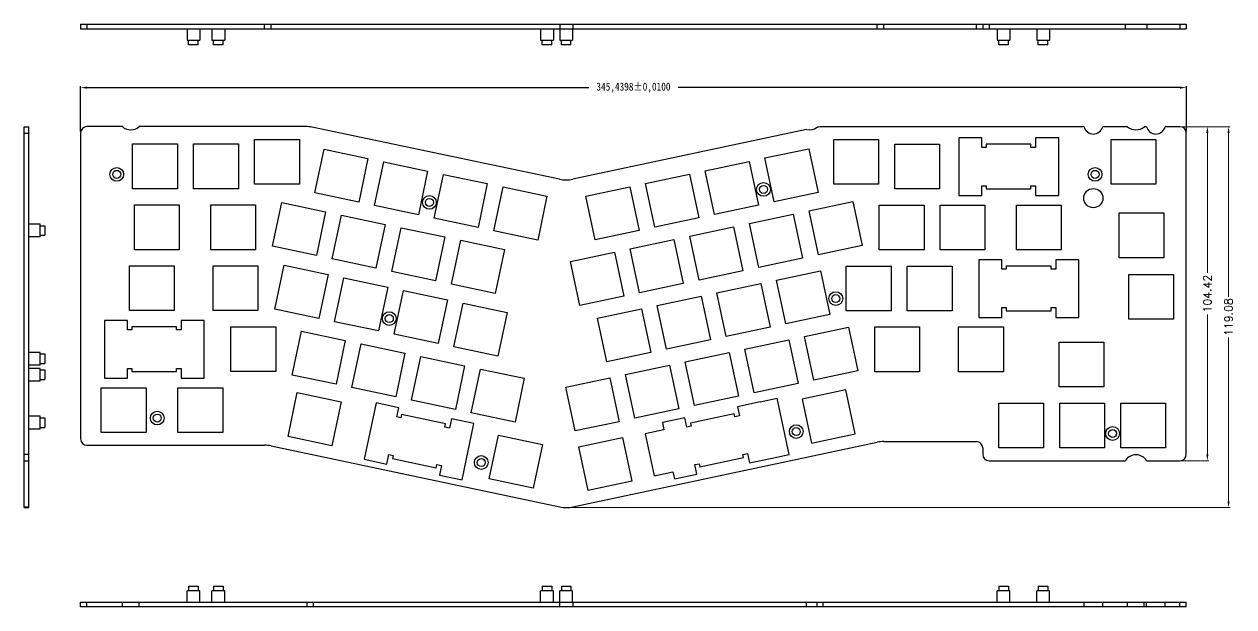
# Model space of a CAD drawing. Header units: millimetres. Extents: x 1368 to 3968, y 1434 to 1891.
# Drawn here: x 1367.7 to 1745.6, y 1666.9 to 1849 of the extents above; entities that cross this region are included whole.
import ezdxf

# ---------------------------------------------------------------- set-up
doc = ezdxf.new("R2010")
doc.units = ezdxf.units.MM
doc.header["$LTSCALE"] = 30.734
doc.header["$PDMODE"] = 3
doc.header["$PDSIZE"] = 8
doc.layers.get('0').update_dxf_attribs({"linetype": 'CONTINUOUS'})
doc.layers.get('Defpoints').update_dxf_attribs({"linetype": 'CONTINUOUS'})
doc.layers.add('dim', color=82, linetype='CONTINUOUS', lineweight=9)
doc.styles.add('ROMANC', font='romanc.shx', dxfattribs={"bigfont": 'gbcbig.shx'})
doc.styles.get("Standard").update_dxf_attribs({"font": 'txt', "width": 0.85})
doc.dimstyles.get("Standard").update_dxf_attribs({"dimtxt": 3.5, "dimasz": 3.5, "dimexe": 1.5, "dimexo": 1, "dimtad": 1, "dimtxsty": 'Standard', "dimcen": 0.09, "dimadec": 0, "dimazin": 0, "dimtol": 1, "dimtp": 0.01, "dimtm": 0.01, "dimtfac": 1, "dimtofl": 0, "dimtmove": 0, "dimatfit": 3, "dimfxl": 1, "dimtolj": 1, "dimarcsym": 0})
doc.dimstyles.new('YanXiu', dxfattribs={"dimtxt": 2.5, "dimasz": 2.2, "dimexe": 0.66, "dimexo": 0.66, "dimgap": 0.66, "dimtad": 0, "dimdsep": 46, "dimtxsty": 'ROMANC', "dimcen": 0, "dimclrd": 256, "dimclre": 131, "dimclrt": 42, "dimazin": 2, "dimtfac": 1, "dimtofl": 0, "dimtmove": 0, "dimatfit": 3, "dimfxl": 1, "dimlwd": 5, "dimlwe": 5, "dimarcsym": 0})

# ---------------------------------------------------------------- blocks, each defined once
blk = doc.blocks.new('*D0')
at = {"layer": 'Defpoints', "color": 0}
for p in [(1385.3, 1829.16), (1385.3, 1814.97), (1730.74, 1814.96)]:
    blk.add_point(p, dxfattribs=at)
at = {"layer": 'dim', "color": 0, "lineweight": -2}
for p, q in [((1385.3, 1815.47), (1385.3, 1829.66)), ((1387.3, 1829.16), (1544.06, 1829.16)), ((1728.74, 1829.16), (1571.97, 1829.16)), ((1730.74, 1815.46), (1730.74, 1829.66))]:
    blk.add_line(p, q, dxfattribs=at)
at = {"layer": 'dim', "color": 0}
for points in [[(1387.3, 1829.49), (1387.3, 1828.83), (1385.3, 1829.16)], [(1728.74, 1829.49), (1728.74, 1828.83), (1730.74, 1829.16)]]:
    blk.add_solid(points, dxfattribs=at)
at = {"layer": 'dim', "color": 0, "insert": (1558.02, 1829.16), "char_height": 2.5, "attachment_point": 5}
blk.add_mtext('\\A1;345,4398±0,0100', dxfattribs=at)
blk = doc.blocks.new('*D1')
at = {"layer": 'Defpoints', "color": 0}
for p in [(1726.44, 1816.96), (1743.93, 1816.96), (1537.05, 1697.88)]:
    blk.add_point(p, dxfattribs=at)
at = {"layer": 'dim', "color": 131, "lineweight": 5}
for p, q in [((1726.94, 1816.96), (1744.43, 1816.96)), ((1537.55, 1697.88), (1744.43, 1697.88))]:
    blk.add_line(p, q, dxfattribs=at)
at = {"layer": 'dim', "lineweight": 5}
for p, q in [((1743.93, 1814.96), (1743.93, 1763.75)), ((1743.93, 1699.88), (1743.93, 1751.09))]:
    blk.add_line(p, q, dxfattribs=at)
at = {"layer": 'dim'}
for points in [[(1743.59, 1814.96), (1744.26, 1814.96), (1743.93, 1816.96)], [(1743.59, 1699.88), (1744.26, 1699.88), (1743.93, 1697.88)]]:
    blk.add_solid(points, dxfattribs=at)
at = {"layer": 'dim', "color": 42, "insert": (1743.93, 1757.42), "char_height": 2.5, "attachment_point": 5, "rotation": 90, "style": 'ROMANC'}
blk.add_mtext('119.08', dxfattribs=at)
blk = doc.blocks.new('*D5')
at = {"layer": 'Defpoints', "color": 0}
for p in [(1726.94, 1816.96), (1737.31, 1816.96), (1728.74, 1712.54)]:
    blk.add_point(p, dxfattribs=at)
at = {"layer": 'dim', "color": 131, "lineweight": 5}
for p, q in [((1727.44, 1816.96), (1737.81, 1816.96)), ((1729.24, 1712.54), (1737.81, 1712.54))]:
    blk.add_line(p, q, dxfattribs=at)
at = {"layer": 'dim', "lineweight": 5}
for p, q in [((1737.31, 1814.96), (1737.31, 1771.26)), ((1737.31, 1714.54), (1737.31, 1758.23))]:
    blk.add_line(p, q, dxfattribs=at)
at = {"layer": 'dim'}
for points in [[(1736.98, 1814.96), (1737.65, 1814.96), (1737.31, 1816.96)], [(1736.98, 1714.54), (1737.65, 1714.54), (1737.31, 1712.54)]]:
    blk.add_solid(points, dxfattribs=at)
at = {"layer": 'dim', "color": 42, "insert": (1737.31, 1764.75), "char_height": 2.5, "attachment_point": 5, "rotation": 90, "style": 'ROMANC'}
blk.add_mtext('104.42', dxfattribs=at)

msp = doc.modelspace()

# ---------------------------------------------------------------- linework, layer by layer
at = {"color": 7, "linetype": 'Continuous'}
for p, q in [((1385.29658, 1849.00155), (1385.29658, 1847.50155)), ((1385.29658, 1849.00155), (1730.73634, 1849.00155)), ((1387.29658, 1849.00155), (1387.29658, 1847.50155)), ((1442.77823, 1847.50155), (1442.77823, 1849.00155)), ((1444.84539, 1847.50155), (1444.84539, 1849.00155)), ((1534.97724, 1849.00155), (1534.97724, 1847.50155)), ((1539.12533, 1849.00155), (1539.12533, 1847.50155)), ((1634.15348, 1847.50155), (1634.15348, 1849.00155)), ((1636.2344, 1847.50155), (1636.2344, 1849.00155)), ((1665.13632, 1847.50155), (1665.13632, 1849.00155)), ((1667.13632, 1849.00155), (1667.13632, 1847.50155)), ((1669.13632, 1849.00155), (1669.13632, 1847.50155)), ((1711.62293, 1849.00155), (1711.62293, 1847.50155)), ((1718.35999, 1849.00155), (1718.35999, 1847.50155)), ((1728.73634, 1849.00155), (1728.73634, 1847.50155)), ((1730.73634, 1849.00155), (1730.73634, 1847.50155)), ((1385.29658, 1847.50155), (1730.73634, 1847.50155)), ((1418.55158, 1847.50155), (1418.55158, 1844.00155)), ((1422.55158, 1847.50155), (1422.55158, 1844.00155)), ((1426.35432, 1847.50155), (1426.35432, 1844.00155)), ((1430.35432, 1847.50155), (1430.35432, 1844.00155)), ((1528.99146, 1847.50155), (1528.99146, 1844.00155)), ((1532.99146, 1847.50155), (1532.99146, 1844.00155)), ((1534.99146, 1847.50155), (1534.99146, 1844.00155)), ((1538.99146, 1847.50155), (1538.99146, 1844.00155)), ((1671.63634, 1847.50155), (1671.63634, 1844.00155)), ((1675.63634, 1847.50155), (1675.63634, 1844.00155)), ((1683.98632, 1847.50155), (1683.98632, 1844.00155)), ((1687.98632, 1847.50155), (1687.98632, 1844.00155)), ((1418.55158, 1844.00155), (1422.55158, 1844.00155)), ((1419.05158, 1842.50155), (1419.05158, 1844.00155)), ((1422.05158, 1842.50155), (1419.05158, 1842.50155)), ((1422.05158, 1842.50155), (1422.05158, 1844.00155)), ((1426.35432, 1844.00155), (1430.35432, 1844.00155)), ((1426.85432, 1842.50155), (1426.85432, 1844.00155)), ((1429.85432, 1842.50155), (1426.85432, 1842.50155)), ((1429.85432, 1842.50155), (1429.85432, 1844.00155)), ((1528.99146, 1844.00155), (1532.99146, 1844.00155)), ((1529.49146, 1842.50155), (1529.49146, 1844.00155)), ((1532.49146, 1842.50155), (1529.49146, 1842.50155)), ((1532.49146, 1842.50155), (1532.49146, 1844.00155)), ((1534.99146, 1844.00155), (1538.99146, 1844.00155)), ((1535.49146, 1842.50155), (1535.49146, 1844.00155)), ((1538.49146, 1842.50155), (1535.49146, 1842.50155)), ((1538.49146, 1842.50155), (1538.49146, 1844.00155)), ((1671.63634, 1844.00155), (1675.63634, 1844.00155)), ((1672.13634, 1842.50155), (1672.13634, 1844.00155)), ((1675.13634, 1842.50155), (1672.13634, 1842.50155)), ((1675.13634, 1842.50155), (1675.13634, 1844.00155)), ((1683.98632, 1844.00155), (1687.98632, 1844.00155)), ((1684.48632, 1842.50155), (1684.48632, 1844.00155)), ((1687.48632, 1842.50155), (1684.48632, 1842.50155)), ((1687.48632, 1842.50155), (1687.48632, 1844.00155)), ((1367.6878, 1697.88092), (1367.6878, 1816.95587)), ((1367.6878, 1816.95587), (1369.1878, 1816.95587)), ((1367.6878, 1814.95587), (1369.1878, 1814.95587)), ((1369.1878, 1697.88092), (1369.1878, 1816.95587)), ((1385.29658, 1814.96587), (1385.29658, 1719.35587)), ((1398.36043, 1816.96587), (1387.29658, 1816.96587)), ((1456.0403, 1816.96587), (1403.62249, 1816.96587)), ((1534.9052, 1800.52406), (1458.10747, 1816.74988)), ((1612.12683, 1816.07335), (1539.05329, 1800.52697)), ((1698.7731, 1816.95587), (1617.32695, 1816.95587)), ((1712.37192, 1816.95587), (1704.60748, 1816.95587)), ((1718.3131, 1816.95587), (1717.61099, 1816.95587)), ((1728.73634, 1816.95587), (1724.14748, 1816.95587)), ((1730.73634, 1714.53587), (1730.73634, 1814.95587)), ((1401.55158, 1797.55587), (1401.55158, 1811.55587)), ((1401.55158, 1811.55587), (1415.55158, 1811.55587)), ((1415.55158, 1811.55587), (1415.55158, 1797.55587)), ((1420.60158, 1797.55587), (1420.60158, 1811.55587)), ((1420.60158, 1811.55587), (1434.60158, 1811.55587)), ((1434.60158, 1811.55587), (1434.60158, 1797.55587)), ((1439.65158, 1798.96587), (1439.65158, 1812.96587)), ((1439.65158, 1812.96587), (1453.65158, 1812.96587)), ((1453.65158, 1812.96587), (1453.65158, 1798.96587)), ((1599.09297, 1807.16612), (1612.7865, 1810.07941)), ((1612.7865, 1810.07941), (1615.69979, 1796.38588)), ((1620.58634, 1812.95587), (1634.58634, 1812.95587)), ((1620.58634, 1798.95587), (1620.58634, 1812.95587)), ((1634.58634, 1812.95587), (1634.58634, 1798.95587)), ((1639.63634, 1811.48587), (1653.63634, 1811.48587)), ((1639.63634, 1797.48587), (1639.63634, 1811.48587)), ((1653.63634, 1811.48587), (1653.63634, 1797.48587)), ((1666.86419, 1813.42728), (1659.66419, 1813.42728)), ((1659.66419, 1813.42728), (1659.66419, 1795.42728)), ((1666.86419, 1810.48587), (1666.86419, 1813.42728)), ((1668.18634, 1810.48587), (1666.86419, 1810.48587)), ((1682.18634, 1811.48587), (1668.18634, 1811.48587)), ((1668.18634, 1811.48587), (1668.18634, 1810.48587)), ((1682.18634, 1810.48587), (1682.18634, 1811.48587)), ((1683.66419, 1810.48587), (1682.18634, 1810.48587)), ((1690.86419, 1813.42728), (1683.66419, 1813.42728)), ((1683.66419, 1813.42728), (1683.66419, 1810.48587)), ((1690.86419, 1795.42728), (1690.86419, 1813.42728)), ((1707.23158, 1812.95587), (1721.23158, 1812.95587)), ((1707.23158, 1798.95587), (1707.23158, 1812.95587)), ((1721.23158, 1812.95587), (1721.23158, 1798.95587)), ((1458.48808, 1796.22794), (1461.38211, 1809.92556)), ((1461.38211, 1809.92556), (1475.07972, 1807.03153)), ((1475.07972, 1807.03153), (1472.18569, 1793.33391)), ((1602.00626, 1793.47259), (1599.09297, 1807.16612)), ((1477.12661, 1792.29), (1480.02065, 1805.98761)), ((1480.02065, 1805.98761), (1493.71826, 1803.09358)), ((1493.71826, 1803.09358), (1490.82423, 1789.39596)), ((1580.45999, 1803.20196), (1594.15352, 1806.11525)), ((1583.37329, 1789.50843), (1580.45999, 1803.20196)), ((1594.15352, 1806.11525), (1597.06681, 1792.42172)), ((1453.65158, 1798.96587), (1439.65158, 1798.96587)), ((1495.76515, 1788.35205), (1498.65918, 1802.04966)), ((1498.65918, 1802.04966), (1512.35679, 1799.15563)), ((1512.35679, 1799.15563), (1509.46276, 1785.45802)), ((1561.82701, 1799.23779), (1575.52054, 1802.15109)), ((1564.74031, 1785.54427), (1561.82701, 1799.23779)), ((1575.52054, 1802.15109), (1578.43383, 1788.45756)), ((1634.58634, 1798.95587), (1620.58634, 1798.95587)), ((1721.23158, 1798.95587), (1707.23158, 1798.95587)), ((1415.55158, 1797.55587), (1401.55158, 1797.55587)), ((1434.60158, 1797.55587), (1420.60158, 1797.55587)), ((1472.18569, 1793.33391), (1458.48808, 1796.22794)), ((1514.40369, 1784.4141), (1517.29772, 1798.11171)), ((1517.29772, 1798.11171), (1530.99533, 1795.21768)), ((1530.99533, 1795.21768), (1528.1013, 1781.52007)), ((1543.19403, 1795.27363), (1556.88756, 1798.18693)), ((1546.10733, 1781.5801), (1543.19403, 1795.27363)), ((1556.88756, 1798.18693), (1559.80086, 1784.4934)), ((1615.69979, 1796.38588), (1602.00626, 1793.47259)), ((1653.63634, 1797.48587), (1639.63634, 1797.48587)), ((1659.66419, 1795.42728), (1666.86419, 1795.42728)), ((1666.86419, 1798.48587), (1668.18634, 1798.48587)), ((1666.86419, 1795.42728), (1666.86419, 1798.48587)), ((1668.18634, 1798.48587), (1668.18634, 1797.48587)), ((1668.18634, 1797.48587), (1682.18634, 1797.48587)), ((1682.18634, 1798.48587), (1683.66419, 1798.48587)), ((1682.18634, 1797.48587), (1682.18634, 1798.48587)), ((1683.66419, 1798.48587), (1683.66419, 1795.42728)), ((1683.66419, 1795.42728), (1690.86419, 1795.42728)), ((1402.15158, 1778.50587), (1402.15158, 1792.50587)), ((1402.15158, 1792.50587), (1416.15158, 1792.50587)), ((1416.15158, 1792.50587), (1416.15158, 1778.50587)), ((1425.95158, 1778.50587), (1425.95158, 1792.50587)), ((1425.95158, 1792.50587), (1439.95158, 1792.50587)), ((1439.95158, 1792.50587), (1439.95158, 1778.50587)), ((1445.25532, 1779.5532), (1448.14935, 1793.25081)), ((1448.14935, 1793.25081), (1461.84696, 1790.35678)), ((1490.82423, 1789.39596), (1477.12661, 1792.29)), ((1597.06681, 1792.42172), (1583.37329, 1789.50843)), ((1612.88713, 1790.62447), (1626.58066, 1793.53776)), ((1626.58066, 1793.53776), (1629.49395, 1779.84423)), ((1634.78634, 1792.43587), (1648.78634, 1792.43587)), ((1634.78634, 1778.43587), (1634.78634, 1792.43587)), ((1648.78634, 1792.43587), (1648.78634, 1778.43587)), ((1653.83634, 1792.43587), (1667.83634, 1792.43587)), ((1653.83634, 1778.43587), (1653.83634, 1792.43587)), ((1667.83634, 1792.43587), (1667.83634, 1778.43587)), ((1677.63634, 1792.43587), (1691.63634, 1792.43587)), ((1677.63634, 1778.43587), (1677.63634, 1792.43587)), ((1691.63634, 1792.43587), (1691.63634, 1778.43587)), ((1461.84696, 1790.35678), (1458.95293, 1776.65917)), ((1463.89386, 1775.61526), (1466.78789, 1789.31288)), ((1466.78789, 1789.31288), (1480.4855, 1786.41885)), ((1509.46276, 1785.45802), (1495.76515, 1788.35205)), ((1578.43383, 1788.45756), (1564.74031, 1785.54427)), ((1594.25415, 1786.6603), (1607.94768, 1789.5736)), ((1607.94768, 1789.5736), (1610.86097, 1775.88007)), ((1615.80042, 1776.93094), (1612.88713, 1790.62447)), ((1709.73634, 1789.98587), (1723.73634, 1789.98587)), ((1709.73634, 1775.98587), (1709.73634, 1789.98587)), ((1723.73634, 1789.98587), (1723.73634, 1775.98587)), ((1372.6878, 1786.50587), (1369.1878, 1786.50587)), ((1372.6878, 1782.50656), (1372.6878, 1786.50518)), ((1372.6878, 1786.00587), (1374.1878, 1786.00587)), ((1374.1878, 1786.00587), (1374.1878, 1783.00587)), ((1480.4855, 1786.41885), (1477.59147, 1772.72123)), ((1482.5324, 1771.67732), (1485.42643, 1785.37493)), ((1485.42643, 1785.37493), (1499.12404, 1782.4809)), ((1528.1013, 1781.52007), (1514.40369, 1784.4141)), ((1559.80086, 1784.4934), (1546.10733, 1781.5801)), ((1575.62117, 1782.69614), (1589.3147, 1785.60944)), ((1589.3147, 1785.60944), (1592.22799, 1771.91591)), ((1597.16744, 1772.96678), (1594.25415, 1786.6603)), ((1372.6878, 1782.50587), (1369.1878, 1782.50587)), ((1372.6878, 1783.00587), (1374.1878, 1783.00587)), ((1499.12404, 1782.4809), (1496.23001, 1768.78328)), ((1501.17093, 1767.73937), (1504.06496, 1781.43698)), ((1504.06496, 1781.43698), (1517.76258, 1778.54295)), ((1556.98819, 1778.73198), (1570.68172, 1781.64528)), ((1570.68172, 1781.64528), (1573.59501, 1767.95175)), ((1578.53447, 1769.00261), (1575.62117, 1782.69614)), ((1629.49395, 1779.84423), (1615.80042, 1776.93094)), ((1416.15158, 1778.50587), (1402.15158, 1778.50587)), ((1439.95158, 1778.50587), (1425.95158, 1778.50587)), ((1458.95293, 1776.65917), (1445.25532, 1779.5532)), ((1517.76258, 1778.54295), (1514.86855, 1764.84533)), ((1538.35521, 1774.76782), (1552.04874, 1777.68111)), ((1552.04874, 1777.68111), (1554.96203, 1763.98759)), ((1559.90149, 1765.03845), (1556.98819, 1778.73198)), ((1648.78634, 1778.43587), (1634.78634, 1778.43587)), ((1667.83634, 1778.43587), (1653.83634, 1778.43587)), ((1691.63634, 1778.43587), (1677.63634, 1778.43587)), ((1400.55158, 1759.45587), (1400.55158, 1773.45587)), ((1400.55158, 1773.45587), (1414.55158, 1773.45587)), ((1414.55158, 1773.45587), (1414.55158, 1759.45587)), ((1426.72158, 1759.45587), (1426.72158, 1773.45587)), ((1426.72158, 1773.45587), (1440.72158, 1773.45587)), ((1440.72158, 1773.45587), (1440.72158, 1759.45587)), ((1446.0137, 1759.92244), (1448.90773, 1773.62005)), ((1448.90773, 1773.62005), (1462.60534, 1770.72602)), ((1477.59147, 1772.72123), (1463.89386, 1775.61526)), ((1541.26851, 1761.07429), (1538.35521, 1774.76782)), ((1610.86097, 1775.88007), (1597.16744, 1772.96678)), ((1624.48634, 1773.38587), (1638.48634, 1773.38587)), ((1624.48634, 1759.38587), (1624.48634, 1773.38587)), ((1638.48634, 1773.38587), (1638.48634, 1759.38587)), ((1643.53634, 1773.38587), (1657.53634, 1773.38587)), ((1643.53634, 1759.38587), (1643.53634, 1773.38587)), ((1657.53634, 1773.38587), (1657.53634, 1759.38587)), ((1673.14419, 1775.32728), (1665.94419, 1775.32728)), ((1665.94419, 1775.32728), (1665.94419, 1757.32728)), ((1673.14419, 1772.38587), (1673.14419, 1775.32728)), ((1674.46634, 1772.38587), (1673.14419, 1772.38587)), ((1688.46634, 1773.38587), (1674.46634, 1773.38587)), ((1674.46634, 1773.38587), (1674.46634, 1772.38587)), ((1688.46634, 1772.38587), (1688.46634, 1773.38587)), ((1689.94419, 1772.38587), (1688.46634, 1772.38587)), ((1697.14419, 1775.32728), (1689.94419, 1775.32728)), ((1689.94419, 1775.32728), (1689.94419, 1772.38587)), ((1697.14419, 1757.32728), (1697.14419, 1775.32728)), ((1723.73634, 1775.98587), (1709.73634, 1775.98587)), ((1462.60534, 1770.72602), (1459.71131, 1757.02841)), ((1464.65224, 1755.98449), (1467.54627, 1769.6821)), ((1467.54627, 1769.6821), (1481.24388, 1766.78807)), ((1496.23001, 1768.78328), (1482.5324, 1771.67732)), ((1592.22799, 1771.91591), (1578.53447, 1769.00261)), ((1602.72739, 1768.98663), (1616.42092, 1771.89993)), ((1605.64069, 1755.2931), (1602.72739, 1768.98663)), ((1616.42092, 1771.89993), (1619.33422, 1758.2064)), ((1712.73634, 1770.73587), (1726.73634, 1770.73587)), ((1712.73634, 1756.73587), (1712.73634, 1770.73587)), ((1726.73634, 1770.73587), (1726.73634, 1756.73587)), ((1481.24388, 1766.78807), (1478.34985, 1753.09046)), ((1483.29078, 1752.04654), (1486.18481, 1765.74415)), ((1486.18481, 1765.74415), (1499.88242, 1762.85012)), ((1514.86855, 1764.84533), (1501.17093, 1767.73937)), ((1573.59501, 1767.95175), (1559.90149, 1765.03845)), ((1584.09441, 1765.02247), (1597.78794, 1767.93576)), ((1587.00771, 1751.32894), (1584.09441, 1765.02247)), ((1597.78794, 1767.93576), (1600.70124, 1754.24224)), ((1499.88242, 1762.85012), (1496.98839, 1749.15251)), ((1501.92931, 1748.10859), (1504.82334, 1761.8062)), ((1504.82334, 1761.8062), (1518.52096, 1758.91217)), ((1554.96203, 1763.98759), (1541.26851, 1761.07429)), ((1565.46143, 1761.05831), (1579.15496, 1763.9716)), ((1568.37473, 1747.36478), (1565.46143, 1761.05831)), ((1579.15496, 1763.9716), (1582.06826, 1750.27807)), ((1414.55158, 1759.45587), (1400.55158, 1759.45587)), ((1440.72158, 1759.45587), (1426.72158, 1759.45587)), ((1459.71131, 1757.02841), (1446.0137, 1759.92244)), ((1518.52096, 1758.91217), (1515.62692, 1745.21456)), ((1546.82846, 1757.09415), (1560.52198, 1760.00744)), ((1560.52198, 1760.00744), (1563.43528, 1746.31391)), ((1619.33422, 1758.2064), (1605.64069, 1755.2931)), ((1638.48634, 1759.38587), (1624.48634, 1759.38587)), ((1657.53634, 1759.38587), (1643.53634, 1759.38587)), ((1665.94419, 1757.32728), (1673.14419, 1757.32728)), ((1673.14419, 1760.38587), (1674.46634, 1760.38587)), ((1673.14419, 1757.32728), (1673.14419, 1760.38587)), ((1674.46634, 1760.38587), (1674.46634, 1759.38587)), ((1674.46634, 1759.38587), (1688.46634, 1759.38587)), ((1688.46634, 1760.38587), (1689.94419, 1760.38587)), ((1688.46634, 1759.38587), (1688.46634, 1760.38587)), ((1689.94419, 1760.38587), (1689.94419, 1757.32728)), ((1689.94419, 1757.32728), (1697.14419, 1757.32728)), ((1392.74943, 1756.34728), (1392.74943, 1738.34728)), ((1399.94943, 1756.34728), (1392.74943, 1756.34728)), ((1399.94943, 1753.40587), (1399.94943, 1756.34728)), ((1401.27158, 1753.40587), (1399.94943, 1753.40587)), ((1401.27158, 1754.40587), (1401.27158, 1753.40587)), ((1415.27158, 1754.40587), (1401.27158, 1754.40587)), ((1415.27158, 1753.40587), (1415.27158, 1754.40587)), ((1416.74943, 1753.40587), (1415.27158, 1753.40587)), ((1416.74943, 1756.34728), (1416.74943, 1753.40587)), ((1423.94943, 1756.34728), (1416.74943, 1756.34728)), ((1423.94943, 1738.34728), (1423.94943, 1756.34728)), ((1432.25156, 1740.40587), (1432.25156, 1754.40587)), ((1432.25156, 1754.40587), (1446.25156, 1754.40587)), ((1446.25156, 1754.40587), (1446.25156, 1740.40587)), ((1478.34985, 1753.09046), (1464.65224, 1755.98449)), ((1549.74175, 1743.40062), (1546.82846, 1757.09415)), ((1600.70124, 1754.24224), (1587.00771, 1751.32894)), ((1611.47449, 1751.37122), (1625.16802, 1754.28452)), ((1625.16802, 1754.28452), (1628.08132, 1740.59099)), ((1633.38632, 1754.33587), (1647.38632, 1754.33587)), ((1633.38632, 1740.33587), (1633.38632, 1754.33587)), ((1647.38632, 1754.33587), (1647.38632, 1740.33587)), ((1659.58134, 1754.33587), (1673.58134, 1754.33587)), ((1659.58134, 1740.33587), (1659.58134, 1754.33587)), ((1673.58134, 1754.33587), (1673.58134, 1740.33587)), ((1726.73634, 1756.73587), (1712.73634, 1756.73587)), ((1451.41946, 1739.30976), (1454.31349, 1753.00738)), ((1454.31349, 1753.00738), (1468.0111, 1750.11334)), ((1468.0111, 1750.11334), (1465.11707, 1736.41573)), ((1496.98839, 1749.15251), (1483.29078, 1752.04654)), ((1582.06826, 1750.27807), (1568.37473, 1747.36478)), ((1592.84151, 1747.40706), (1606.53504, 1750.32035)), ((1606.53504, 1750.32035), (1609.44834, 1736.62683)), ((1614.38779, 1737.67769), (1611.47449, 1751.37122)), ((1372.6878, 1746.40587), (1369.1878, 1746.40587)), ((1372.6878, 1742.40656), (1372.6878, 1746.40518)), ((1372.6878, 1745.90587), (1374.1878, 1745.90587)), ((1374.1878, 1745.90587), (1374.1878, 1742.90587)), ((1470.05799, 1735.37181), (1472.95203, 1749.06943)), ((1472.95203, 1749.06943), (1486.64964, 1746.17539)), ((1486.64964, 1746.17539), (1483.75561, 1732.47778)), ((1515.62692, 1745.21456), (1501.92931, 1748.10859)), ((1563.43528, 1746.31391), (1549.74175, 1743.40062)), ((1574.20853, 1743.4429), (1587.90206, 1746.35619)), ((1587.90206, 1746.35619), (1590.81536, 1732.66266)), ((1595.75481, 1733.71353), (1592.84151, 1747.40706)), ((1690.98632, 1749.58587), (1704.98632, 1749.58587)), ((1690.98632, 1735.58587), (1690.98632, 1749.58587)), ((1704.98632, 1749.58587), (1704.98632, 1735.58587)), ((1372.6878, 1742.40587), (1369.1878, 1742.40587)), ((1372.6878, 1742.90587), (1374.1878, 1742.90587)), ((1488.69653, 1731.43386), (1491.59056, 1745.13148)), ((1491.59056, 1745.13148), (1505.28817, 1742.23745)), ((1505.28817, 1742.23745), (1502.39414, 1728.53983)), ((1555.57556, 1739.47874), (1569.26908, 1742.39203)), ((1569.26908, 1742.39203), (1572.18238, 1728.6985)), ((1577.12183, 1729.74937), (1574.20853, 1743.4429)), ((1372.6878, 1741.40587), (1369.1878, 1741.40587)), ((1372.6878, 1737.40656), (1372.6878, 1741.40518)), ((1372.6878, 1740.90587), (1374.1878, 1740.90587)), ((1374.1878, 1740.90587), (1374.1878, 1737.90587)), ((1392.74943, 1738.34728), (1399.94943, 1738.34728)), ((1399.94943, 1738.34728), (1399.94943, 1741.40587)), ((1399.94943, 1741.40587), (1401.27158, 1741.40587)), ((1401.27158, 1741.40587), (1401.27158, 1740.40587)), ((1401.27158, 1740.40587), (1415.27158, 1740.40587)), ((1415.27158, 1740.40587), (1415.27158, 1741.40587)), ((1415.27158, 1741.40587), (1416.74943, 1741.40587)), ((1416.74943, 1741.40587), (1416.74943, 1738.34728)), ((1416.74943, 1738.34728), (1423.94943, 1738.34728)), ((1446.25156, 1740.40587), (1432.25156, 1740.40587)), ((1465.11707, 1736.41573), (1451.41946, 1739.30976)), ((1507.33507, 1727.49591), (1510.2291, 1741.19353)), ((1510.2291, 1741.19353), (1523.92671, 1738.2995)), ((1523.92671, 1738.2995), (1521.03268, 1724.60188)), ((1536.94258, 1735.51457), (1550.6361, 1738.42787)), ((1550.6361, 1738.42787), (1553.5494, 1724.73434)), ((1558.48885, 1725.78521), (1555.57556, 1739.47874)), ((1628.08132, 1740.59099), (1614.38779, 1737.67769)), ((1647.38632, 1740.33587), (1633.38632, 1740.33587)), ((1673.58134, 1740.33587), (1659.58134, 1740.33587)), ((1372.6878, 1737.40587), (1369.1878, 1737.40587)), ((1372.6878, 1737.90587), (1374.1878, 1737.90587)), ((1391.77158, 1721.35587), (1391.77158, 1735.35587)), ((1391.77158, 1735.35587), (1405.77158, 1735.35587)), ((1405.77158, 1735.35587), (1405.77158, 1721.35587)), ((1415.72158, 1721.35587), (1415.72158, 1735.35587)), ((1415.72158, 1735.35587), (1429.72158, 1735.35587)), ((1429.72158, 1735.35587), (1429.72158, 1721.35587)), ((1483.75561, 1732.47778), (1470.05799, 1735.37181)), ((1539.85587, 1721.82105), (1536.94258, 1735.51457)), ((1609.44834, 1736.62683), (1595.75481, 1733.71353)), ((1624.41021, 1734.64694), (1610.71669, 1731.73364)), ((1627.32351, 1720.95341), (1624.41021, 1734.64694)), ((1704.98632, 1735.58587), (1690.98632, 1735.58587)), ((1450.12135, 1720.11356), (1453.01538, 1733.81117)), ((1453.01538, 1733.81117), (1466.71299, 1730.91714)), ((1466.71299, 1730.91714), (1463.81896, 1717.21953)), ((1502.39414, 1728.53983), (1488.69653, 1731.43386)), ((1590.81536, 1732.66266), (1577.12183, 1729.74937)), ((1597.57561, 1730.92274), (1590.53323, 1729.42448)), ((1610.71669, 1731.73364), (1613.62998, 1718.04012)), ((1477.66742, 1730.58688), (1473.94652, 1712.97566)), ((1484.7119, 1729.09852), (1477.66742, 1730.58688)), ((1484.10387, 1726.22064), (1484.7119, 1729.09852)), ((1485.60417, 1726.92573), (1485.39745, 1725.94733)), ((1499.30178, 1724.0317), (1485.60417, 1726.92573)), ((1521.03268, 1724.60188), (1507.33507, 1727.49591)), ((1572.18238, 1728.6985), (1558.48885, 1725.78521)), ((1589.49172, 1727.21804), (1575.79819, 1724.30474)), ((1589.69981, 1726.23993), (1589.49172, 1727.21804)), ((1590.53323, 1729.42448), (1591.14531, 1726.54746)), ((1672.13632, 1730.53587), (1686.13632, 1730.53587)), ((1672.13632, 1716.53587), (1672.13632, 1730.53587)), ((1686.13632, 1730.53587), (1686.13632, 1716.53587)), ((1691.18632, 1730.53587), (1705.18632, 1730.53587)), ((1691.18632, 1716.53587), (1691.18632, 1730.53587)), ((1705.18632, 1730.53587), (1705.18632, 1716.53587)), ((1710.23632, 1730.53587), (1724.23632, 1730.53587)), ((1710.23632, 1716.53587), (1710.23632, 1730.53587)), ((1724.23632, 1730.53587), (1724.23632, 1716.53587)), ((1372.6878, 1726.40587), (1369.1878, 1726.40587)), ((1372.6878, 1722.40656), (1372.6878, 1726.40518)), ((1372.6878, 1725.90587), (1374.1878, 1725.90587)), ((1374.1878, 1725.90587), (1374.1878, 1722.90587)), ((1485.39745, 1725.94733), (1484.10387, 1726.22064)), ((1499.09507, 1723.0533), (1499.30178, 1724.0317)), ((1501.14904, 1725.62568), (1500.541, 1722.74781)), ((1508.19352, 1724.13732), (1501.14904, 1725.62568)), ((1504.47263, 1706.52611), (1508.19352, 1724.13732)), ((1553.5494, 1724.73434), (1539.85587, 1721.82105)), ((1574.10099, 1725.92852), (1567.05861, 1724.43026)), ((1567.05861, 1724.43026), (1567.52681, 1722.22951)), ((1574.71308, 1723.0515), (1574.10099, 1725.92852)), ((1576.00628, 1723.32663), (1574.71308, 1723.0515)), ((1575.79819, 1724.30474), (1576.00628, 1723.32663)), ((1591.14531, 1726.54746), (1589.69981, 1726.23993)), ((1372.6878, 1722.40587), (1369.1878, 1722.40587)), ((1372.6878, 1722.90587), (1374.1878, 1722.90587)), ((1405.77158, 1721.35587), (1391.77158, 1721.35587)), ((1429.72158, 1721.35587), (1415.72158, 1721.35587)), ((1463.81896, 1717.21953), (1450.12135, 1720.11356)), ((1500.541, 1722.74781), (1499.09507, 1723.0533)), ((1512.97708, 1706.83332), (1515.87111, 1720.53094)), ((1515.87111, 1720.53094), (1529.56872, 1717.63691)), ((1540.90677, 1716.8816), (1554.6003, 1719.79489)), ((1554.6003, 1719.79489), (1557.51359, 1706.10137)), ((1567.52681, 1722.22951), (1561.65816, 1720.98096)), ((1561.65816, 1720.98096), (1564.46741, 1707.77648)), ((1613.62998, 1718.04012), (1627.32351, 1720.95341)), ((1387.29658, 1717.35587), (1442.77823, 1717.35587)), ((1444.84539, 1717.13988), (1534.97724, 1698.09683)), ((1529.56872, 1717.63691), (1526.67469, 1703.93929)), ((1539.12533, 1698.09975), (1634.15348, 1718.31696)), ((1543.82006, 1703.18807), (1540.90677, 1716.8816)), ((1636.2344, 1718.53587), (1665.13632, 1718.53587)), ((1667.13632, 1716.53587), (1667.13632, 1714.53587)), ((1686.13632, 1716.53587), (1672.13632, 1716.53587)), ((1705.18632, 1716.53587), (1691.18632, 1716.53587)), ((1724.23632, 1716.53587), (1710.23632, 1716.53587)), ((1367.6878, 1714.53587), (1369.1878, 1714.53587)), ((1367.6878, 1712.53587), (1369.1878, 1712.53587)), ((1473.94652, 1712.97566), (1480.99101, 1711.4873)), ((1480.99101, 1711.4873), (1481.62327, 1714.47983)), ((1481.62327, 1714.47983), (1482.91686, 1714.20652)), ((1482.91686, 1714.20652), (1482.71014, 1713.22812)), ((1482.71014, 1713.22812), (1496.40775, 1710.33409)), ((1578.71148, 1710.61121), (1592.40501, 1713.52451)), ((1592.19692, 1714.50262), (1593.64242, 1714.81015)), ((1592.40501, 1713.52451), (1592.19692, 1714.50262)), ((1593.64242, 1714.81015), (1594.27889, 1711.81851)), ((1594.27889, 1711.81851), (1601.32128, 1713.31678)), ((1669.13632, 1712.53587), (1711.62293, 1712.53587)), ((1718.35999, 1712.53587), (1728.73634, 1712.53587)), ((1496.40775, 1710.33409), (1496.61447, 1711.31249)), ((1496.61447, 1711.31249), (1498.0604, 1711.007)), ((1498.0604, 1711.007), (1497.42814, 1708.01447)), ((1564.46741, 1707.77648), (1570.33606, 1709.02504)), ((1570.33606, 1709.02504), (1570.80427, 1706.82429)), ((1570.80427, 1706.82429), (1577.84666, 1708.32256)), ((1577.21019, 1711.31419), (1578.50339, 1711.58932)), ((1577.84666, 1708.32256), (1577.21019, 1711.31419)), ((1578.50339, 1711.58932), (1578.71148, 1710.61121)), ((1497.42814, 1708.01447), (1504.47263, 1706.52611)), ((1526.67469, 1703.93929), (1512.97708, 1706.83332)), ((1557.51359, 1706.10137), (1543.82006, 1703.18807)), ((1367.6878, 1698.09975), (1369.1878, 1698.09975)), ((1367.6878, 1697.88084), (1369.1878, 1697.88084)), ((1418.55158, 1668.35083), (1418.55158, 1671.85083)), ((1422.55158, 1671.85083), (1418.55158, 1671.85083)), ((1419.05158, 1673.35083), (1419.05158, 1671.85083)), ((1419.05158, 1673.35083), (1422.05158, 1673.35083)), ((1422.05158, 1673.35083), (1422.05158, 1671.85083)), ((1422.55158, 1668.35083), (1422.55158, 1671.85083)), ((1426.35432, 1668.35083), (1426.35432, 1671.85083)), ((1430.35432, 1671.85083), (1426.35432, 1671.85083)), ((1426.85432, 1673.35083), (1426.85432, 1671.85083)), ((1426.85432, 1673.35083), (1429.85432, 1673.35083)), ((1429.85432, 1673.35083), (1429.85432, 1671.85083)), ((1430.35432, 1668.35083), (1430.35432, 1671.85083)), ((1528.99146, 1668.35083), (1528.99146, 1671.85083)), ((1532.99146, 1671.85083), (1528.99146, 1671.85083)), ((1529.49146, 1673.35083), (1529.49146, 1671.85083)), ((1529.49146, 1673.35083), (1532.49146, 1673.35083)), ((1532.49146, 1673.35083), (1532.49146, 1671.85083)), ((1532.99146, 1668.35083), (1532.99146, 1671.85083)), ((1534.99146, 1668.35083), (1534.99146, 1671.85083)), ((1538.99146, 1671.85083), (1534.99146, 1671.85083)), ((1535.49146, 1673.35083), (1535.49146, 1671.85083)), ((1535.49146, 1673.35083), (1538.49146, 1673.35083)), ((1538.49146, 1673.35083), (1538.49146, 1671.85083)), ((1538.99146, 1668.35083), (1538.99146, 1671.85083)), ((1675.63634, 1671.85083), (1671.63634, 1671.85083)), ((1671.63634, 1668.35083), (1671.63634, 1671.85083)), ((1672.13634, 1673.35083), (1675.13634, 1673.35083)), ((1672.13634, 1673.35083), (1672.13634, 1671.85083)), ((1675.13634, 1673.35083), (1675.13634, 1671.85083)), ((1675.63634, 1668.35083), (1675.63634, 1671.85083)), ((1687.98632, 1671.85083), (1683.98632, 1671.85083)), ((1683.98632, 1668.35083), (1683.98632, 1671.85083)), ((1684.48632, 1673.35083), (1687.48632, 1673.35083)), ((1684.48632, 1673.35083), (1684.48632, 1671.85083)), ((1687.48632, 1673.35083), (1687.48632, 1671.85083)), ((1687.98632, 1668.35083), (1687.98632, 1671.85083)), ((1385.29658, 1666.85083), (1385.29658, 1668.35083)), ((1385.29658, 1668.35083), (1730.73634, 1668.35083)), ((1730.73634, 1666.85083), (1385.29658, 1666.85083)), ((1387.29658, 1666.85083), (1387.29658, 1668.35083)), ((1398.36043, 1666.85083), (1398.36043, 1668.35083)), ((1403.62249, 1666.85083), (1403.62249, 1668.35083)), ((1456.0403, 1666.85083), (1456.0403, 1668.35083)), ((1458.10747, 1666.85083), (1458.10747, 1668.35083)), ((1534.9052, 1668.35083), (1534.9052, 1666.85083)), ((1539.05329, 1668.35083), (1539.05329, 1666.85083)), ((1612.12683, 1666.85083), (1612.12683, 1668.35083)), ((1615.36946, 1666.85083), (1615.36946, 1668.35083)), ((1617.32695, 1666.85083), (1617.32695, 1668.35083)), ((1698.7731, 1666.85083), (1698.7731, 1668.35083)), ((1704.60748, 1666.85083), (1704.60748, 1668.35083)), ((1712.37192, 1666.85083), (1712.37192, 1668.35083)), ((1717.61099, 1666.85083), (1717.61099, 1668.35083)), ((1718.3131, 1666.85083), (1718.3131, 1668.35083)), ((1724.14748, 1666.85083), (1724.14748, 1668.35083)), ((1728.73634, 1666.85083), (1728.73634, 1668.35083)), ((1730.73634, 1666.85083), (1730.73634, 1668.35083))]:
    msp.add_line(p, q, dxfattribs=at)
at = {"color": 1}
for p, q in [((1597.57561, 1730.92274), (1602.95521, 1732.06725)), ((1601.32128, 1713.31678), (1606.70088, 1714.46129))]:
    msp.add_line(p, q, dxfattribs=at)
at = {"color": 1, "linetype": 'Continuous'}
msp.add_line((1606.70088, 1714.46129), (1602.95521, 1732.06725), dxfattribs=at)
at = {"color": 7, "linetype": 'Continuous'}
for centre, radius in [((1396.60158, 1802.05587), 2.15), ((1396.60158, 1802.05587), 1.25), ((1702.23158, 1802.05587), 2.15), ((1702.23158, 1802.05587), 1.25), ((1598.64903, 1797.35905), 2.15), ((1494.27383, 1793.26647), 2.15), ((1598.64903, 1797.35905), 1.25), ((1701.69029, 1794.62756), 3), ((1494.27383, 1793.26647), 1.25), ((1621.23432, 1763.21136), 2.15), ((1621.23432, 1763.21136), 1.25), ((1481.75054, 1756.9713), 2.15), ((1481.75054, 1756.9713), 1.25), ((1409.27158, 1725.85587), 2.15), ((1409.27158, 1725.85587), 1.25), ((1707.71132, 1721.03587), 2.15), ((1707.71132, 1721.03587), 1.25), ((1510.4829, 1711.95964), 2.15), ((1510.4829, 1711.95964), 1.25)]:
    msp.add_circle(centre, radius, dxfattribs=at)
at = {"color": 1, "linetype": 'Continuous'}
for radius in [2.15, 1.25]:
    msp.add_circle((1608.86689, 1721.62748), radius, dxfattribs=at)
at = {"color": 7, "linetype": 'Continuous'}
for centre, radius, start, end in [((1387.29658, 1814.96587), 2, 90, 180), ((1400.99146, 1819.97879), 4, 228.8709223, 311.1290777), ((1456.0403, 1806.96587), 10, 78.07, 90), ((1612.99146, 1819.97879), 4, 257.5166433, 306.4770851), ((1617.32695, 1806.95587), 10, 90, 101.2884844), ((1701.69029, 1817.65587), 3, 193.4933993, 346.5066007), ((1714.99146, 1819.97879), 4, 229.089174, 310.910826), ((1721.23029, 1817.65587), 3, 193.4933993, 346.5066007), ((1728.73634, 1814.95587), 2, 0, 90), ((1536.97237, 1810.30807), 10, 258.07, 282.0105906), ((1387.29658, 1719.35587), 2, 180, 270), ((1442.77823, 1707.35587), 10, 78.07, 90), ((1636.2344, 1708.53587), 10, 90, 102.0105906), ((1665.13632, 1716.53587), 2, 0, 90), ((1669.13632, 1714.53587), 2, 180, 270), ((1714.99146, 1710.37879), 4, 32.6339762, 147.3660238), ((1728.73634, 1714.53587), 2, 270, 0), ((1537.0444, 1707.88084), 10, 258.07, 282.0105906)]:
    msp.add_arc(centre, radius, start, end, dxfattribs=at)

# ---------------------------------------------------------------- dimensions: what is measured, and where the dimension line sits
at = {"layer": 'dim'}
dim = msp.add_linear_dim(base=(1385.29658, 1829.1615), p1=(1730.73634, 1814.95587), p2=(1385.29658, 1814.96587), dimstyle='Standard', override={"dimtxt": 2.5, "dimasz": 2, "dimexe": 0.49975, "dimexo": 0.49975, "dimgap": 0.49975, "dimtad": 0, "dimtih": 1, "dimtoh": 1, "dimdec": 4, "dimzin": 0, "dimcen": 5.0292, "dimtdec": 4, "dimtzin": 0}, dxfattribs=at)
dim.commit()
dim.dimension.update_dxf_attribs({"geometry": '*D0', "text_midpoint": (1558.01646, 1829.1615)})
for base, p1, p2, picture, middle in [((1743.92771, 1816.95587), (1537.05144, 1697.88084), (1726.44191, 1816.95587), '*D1', (1743.92771, 1757.41835)), ((1737.31306, 1816.95587), (1728.73634, 1712.53587), (1726.94166, 1816.95587), '*D5', (1737.31306, 1764.74587))]:
    dim = msp.add_linear_dim(base=base, p1=p1, p2=p2, angle=90, dimstyle='YanXiu', override={"dimasz": 2, "dimexe": 0.49975, "dimexo": 0.49975, "dimgap": 0.49975}, dxfattribs=at)
    dim.commit()
    dim.dimension.update_dxf_attribs({"geometry": picture, "text_midpoint": middle})

doc.saveas('drawing.dxf')
